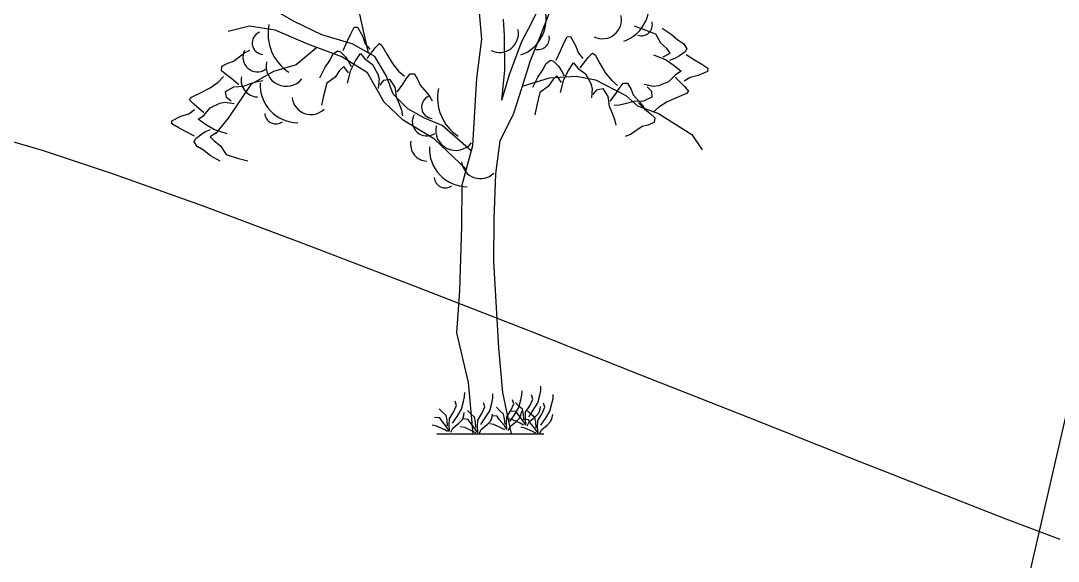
# Model space of a CAD drawing. Header units: millimetres. Extents: x 524954 to 526204, y 9523489 to 9524010.
# Drawn here: x 525815.69 to 525828.38, y 9523732.6 to 9523739.21 of the extents above; entities that cross this region are included whole.
import ezdxf

# ---------------------------------------------------------------- set-up
doc = ezdxf.new("R2010")
doc.units = ezdxf.units.MM
doc.linetypes.add('ACAD_ISO12W100', pattern=[21, 12, -3, 0, -3, 0, -3])
for name, color, linetype in [('Arbre', 34, 'ACAD_ISO12W100'), ('Cloture', 7, 'Continuous'), ('CN_01_00', 3, 'Continuous')]:
    doc.layers.add(name, color=color, linetype=linetype)
doc.linetypes.add('LIMITE1', pattern='A,6.35,-2.54,[133,ltypeshp.shx,S=2.54,R=0,X=-2.54,Y=0],-2.54,25.4', length=36.83)

# ---------------------------------------------------------------- blocks, each defined once
blk = doc.blocks.new('v088')
at = {"linetype": 'Continuous'}
for p, q in [((-0.107, 4.829), (-0.165, 5.487)), ((0.51, 5.041), (0.671, 5.368)), ((-1.559, 4.967), (-1.635, 5.301)), ((-2.4, 5.043), (-2.621, 5.169)), ((0.619, 4.888), (0.731, 5.176)), ((-2.946, 4.988), (-3.206, 4.92)), ((-2.634, 4.938), (-2.946, 4.988)), ((-2.061, 4.882), (-2.4, 5.043)), ((-1.492, 4.659), (-1.559, 4.967)), ((0.172, 4.872), (0.161, 5.071)), ((0.379, 4.79), (0.51, 5.041)), ((-2.233, 4.766), (-2.634, 4.938)), ((-1.692, 4.771), (-2.061, 4.882)), ((-0.166, 4.349), (-0.107, 4.829)), ((0.174, 4.45), (0.172, 4.872)), ((0.489, 4.568), (0.619, 4.888)), ((-2.123, 4.725), (-2.377, 4.514)), ((-1.819, 4.613), (-2.233, 4.766)), ((-1.415, 4.615), (-1.692, 4.771)), ((0.231, 4.395), (0.379, 4.79)), ((-1.504, 4.415), (-1.819, 4.613)), ((-1.273, 4.376), (-1.415, 4.615)), ((0.384, 4.23), (0.489, 4.568)), ((-2.377, 4.514), (-2.655, 4.434)), ((0.138, 4.082), (0.174, 4.45)), ((-2.655, 4.434), (-2.931, 4.273)), ((-1.298, 4.058), (-1.504, 4.415)), ((-1.188, 4.154), (-1.273, 4.376)), ((-0.217, 3.527), (-0.166, 4.349)), ((0.138, 4.082), (0.231, 4.395)), ((0.391, 4.253), (0.724, 4.355)), ((0.724, 4.355), (1.047, 4.375)), ((1.047, 4.375), (1.284, 4.33)), ((1.284, 4.33), (1.655, 4.138)), ((-2.931, 4.273), (-3.209, 3.863)), ((0.285, 3.923), (0.384, 4.23)), ((-1.01, 3.977), (-1.188, 4.154)), ((1.655, 4.138), (1.8, 4.011)), ((-1.069, 3.839), (-1.298, 4.058)), ((-0.808, 3.863), (-1.01, 3.977)), ((1.8, 4.011), (2.057, 3.917)), ((-3.209, 3.863), (-3.367, 3.667)), ((-0.685, 3.605), (-1.069, 3.839)), ((-0.589, 3.774), (-0.808, 3.863)), ((0.118, 3.584), (0.285, 3.923)), ((2.057, 3.917), (2.461, 3.664)), ((-0.234, 3.461), (-0.589, 3.774)), ((-0.294, 3.234), (-0.685, 3.605)), ((0.064, 3.179), (0.118, 3.584)), ((2.461, 3.664), (2.589, 3.474)), ((-0.344, 3.046), (-0.217, 3.527)), ((0.045, 2.625), (0.064, 3.179)), ((-0.352, 2.542), (-0.344, 3.046)), ((-0.373, 1.752), (-0.352, 2.542)), ((0.043, 2.109), (0.045, 2.625)), ((0.102, 1.053), (0.043, 2.109)), ((-0.412, 1.235), (-0.373, 1.752)), ((-0.268, 0.628), (-0.412, 1.235)), ((0.151, 0.506), (0.102, 1.053)), ((-0.213, 0), (-0.268, 0.628)), ((0.256, 0), (0.151, 0.506)), ((-0.654, 0), (0.654, 0))]:
    blk.add_line(p, q, dxfattribs=at)
at = {"color": 3, "linetype": 'Continuous'}
for p, q in [((-1.707, 4.895), (-1.667, 4.973)), ((-1.667, 4.973), (-1.628, 4.976)), ((-1.628, 4.976), (-1.564, 4.867)), ((1.872, 4.946), (1.762, 4.985)), ((2.099, 4.964), (2.211, 4.89)), ((-1.751, 4.8), (-1.707, 4.895)), ((-1.564, 4.867), (-1.531, 4.771)), ((0.899, 4.779), (0.939, 4.857)), ((0.939, 4.857), (0.978, 4.861)), ((0.978, 4.861), (1.042, 4.751)), ((2.022, 4.89), (1.872, 4.946)), ((2.083, 4.778), (2.022, 4.89)), ((2.211, 4.89), (2.293, 4.818)), ((-1.801, 4.689), (-1.751, 4.8)), ((-1.531, 4.771), (-1.475, 4.707)), ((-1.508, 4.592), (-1.411, 4.72)), ((-1.411, 4.72), (-1.359, 4.773)), ((-1.359, 4.773), (-1.327, 4.751)), ((-1.327, 4.751), (-1.268, 4.645)), ((0.855, 4.685), (0.899, 4.779)), ((1.042, 4.751), (1.075, 4.656)), ((2.157, 4.714), (2.083, 4.778)), ((2.199, 4.658), (2.157, 4.714)), ((2.293, 4.818), (2.365, 4.769)), ((2.365, 4.769), (2.4, 4.71)), ((2.4, 4.71), (2.383, 4.674)), ((-3.143, 4.557), (-3.01, 4.66)), ((-3.01, 4.66), (-2.944, 4.692)), ((-1.966, 4.567), (-1.926, 4.645)), ((-1.926, 4.645), (-1.871, 4.687)), ((-1.871, 4.687), (-1.833, 4.675)), ((-1.833, 4.675), (-1.774, 4.612)), ((-1.774, 4.612), (-1.736, 4.556)), ((-1.651, 4.561), (-1.591, 4.654)), ((-1.591, 4.654), (-1.539, 4.59)), ((-1.539, 4.59), (-1.443, 4.518)), ((-1.268, 4.645), (-1.199, 4.529)), ((0.68, 4.53), (0.735, 4.572)), ((0.735, 4.572), (0.773, 4.559)), ((0.805, 4.573), (0.855, 4.685)), ((1.075, 4.656), (1.131, 4.592)), ((1.098, 4.476), (1.195, 4.604)), ((1.195, 4.604), (1.247, 4.657)), ((1.247, 4.657), (1.279, 4.636)), ((1.279, 4.636), (1.338, 4.53)), ((1.992, 4.638), (2.142, 4.578)), ((2.113, 4.611), (2.199, 4.658)), ((2.142, 4.578), (2.247, 4.507)), ((2.253, 4.592), (2.189, 4.569)), ((2.313, 4.623), (2.253, 4.592)), ((2.383, 4.674), (2.313, 4.623)), ((2.393, 4.64), (2.497, 4.577)), ((2.497, 4.577), (2.585, 4.521)), ((-3.291, 4.441), (-3.287, 4.496)), ((-3.287, 4.496), (-3.21, 4.533)), ((-3.21, 4.533), (-3.143, 4.557)), ((-2.086, 4.357), (-2.027, 4.477)), ((-2.027, 4.477), (-1.966, 4.567)), ((-1.845, 4.445), (-1.9, 4.365)), ((-1.795, 4.494), (-1.845, 4.445)), ((-1.737, 4.415), (-1.795, 4.494)), ((-1.749, 4.291), (-1.708, 4.448)), ((-1.736, 4.556), (-1.705, 4.495)), ((-1.708, 4.448), (-1.651, 4.561)), ((-1.443, 4.518), (-1.378, 4.401)), ((-1.199, 4.529), (-1.123, 4.438)), ((0.579, 4.362), (0.64, 4.452)), ((0.64, 4.452), (0.68, 4.53)), ((0.773, 4.559), (0.832, 4.496)), ((0.832, 4.496), (0.87, 4.441)), ((0.898, 4.333), (0.955, 4.445)), ((0.955, 4.445), (1.015, 4.539)), ((1.015, 4.539), (1.067, 4.474)), ((1.067, 4.474), (1.163, 4.402)), ((1.338, 4.53), (1.407, 4.414)), ((2.247, 4.507), (2.332, 4.436)), ((2.585, 4.521), (2.658, 4.472)), ((2.658, 4.472), (2.656, 4.433)), ((-3.331, 4.304), (-3.266, 4.37)), ((-3.23, 4.39), (-3.291, 4.441)), ((-3.162, 4.341), (-3.23, 4.39)), ((-3.079, 4.271), (-3.162, 4.341)), ((-2.851, 4.312), (-2.783, 4.321)), ((-1.9, 4.365), (-2.003, 4.29)), ((-1.378, 4.401), (-1.363, 4.341)), ((-1.363, 4.341), (-1.372, 4.226)), ((-1.349, 4.266), (-1.305, 4.325)), ((-1.305, 4.325), (-1.233, 4.338)), ((-1.233, 4.338), (-1.171, 4.241)), ((-1.123, 4.438), (-1.052, 4.377)), ((-1.075, 4.271), (-1.03, 4.342)), ((-1.03, 4.342), (-0.984, 4.405)), ((-0.984, 4.405), (-0.928, 4.404)), ((-0.928, 4.404), (-0.887, 4.33)), ((-0.887, 4.33), (-0.859, 4.265)), ((0.52, 4.241), (0.579, 4.362)), ((0.761, 4.33), (0.706, 4.249)), ((0.811, 4.379), (0.761, 4.33)), ((0.869, 4.3), (0.811, 4.379)), ((0.857, 4.176), (0.898, 4.333)), ((0.87, 4.441), (0.901, 4.38)), ((1.163, 4.402), (1.228, 4.286)), ((1.407, 4.414), (1.483, 4.322)), ((1.483, 4.322), (1.554, 4.261)), ((2.262, 4.393), (2.179, 4.306)), ((2.26, 4.362), (2.375, 4.249)), ((2.332, 4.436), (2.262, 4.393)), ((2.441, 4.361), (2.371, 4.315)), ((2.54, 4.383), (2.441, 4.361)), ((2.656, 4.433), (2.54, 4.383)), ((-3.547, 4.171), (-3.427, 4.233)), ((-3.427, 4.233), (-3.331, 4.304)), ((-3.239, 4.188), (-3.137, 4.244)), ((-3.229, 4.115), (-3.239, 4.188)), ((-3.137, 4.244), (-3.019, 4.255)), ((-3.019, 4.255), (-2.933, 4.286)), ((-2.933, 4.286), (-2.851, 4.312)), ((-2.003, 4.29), (-2.04, 4.134)), ((-1.171, 4.241), (-1.153, 4.123)), ((-1.141, 4.184), (-1.075, 4.271)), ((-0.859, 4.265), (-0.748, 4.137)), ((0.706, 4.249), (0.603, 4.175)), ((1.228, 4.286), (1.243, 4.226)), ((1.243, 4.226), (1.234, 4.11)), ((1.258, 4.15), (1.301, 4.209)), ((1.301, 4.209), (1.373, 4.223)), ((1.373, 4.223), (1.435, 4.125)), ((1.531, 4.155), (1.576, 4.226)), ((1.576, 4.226), (1.623, 4.29)), ((1.623, 4.29), (1.678, 4.289)), ((1.678, 4.289), (1.719, 4.214)), ((1.719, 4.214), (1.747, 4.149)), ((1.994, 4.248), (1.88, 4.272)), ((1.917, 4.244), (1.97, 4.193)), ((1.97, 4.193), (1.975, 4.12)), ((2.055, 4.256), (1.994, 4.248)), ((2.179, 4.306), (2.055, 4.256)), ((2.375, 4.249), (2.421, 4.191)), ((2.421, 4.191), (2.396, 4.162)), ((-3.679, 4.087), (-3.656, 4.117)), ((-3.629, 4.032), (-3.679, 4.087)), ((-3.656, 4.117), (-3.547, 4.171)), ((-3.172, 4.068), (-3.229, 4.115)), ((-2.04, 4.134), (-2.065, 4.02)), ((-1.153, 4.123), (-1.118, 4.039)), ((-0.748, 4.137), (-0.713, 4.073)), ((0.603, 4.175), (0.566, 4.019)), ((1.435, 4.125), (1.453, 4.007)), ((1.465, 4.068), (1.531, 4.155)), ((1.751, 4.067), (1.664, 4.043)), ((1.747, 4.149), (1.858, 4.021)), ((1.87, 4.071), (1.751, 4.067)), ((1.975, 4.12), (1.87, 4.071)), ((2.16, 4.062), (2.059, 3.998)), ((2.283, 4.116), (2.16, 4.062)), ((2.396, 4.162), (2.283, 4.116)), ((-3.688, 3.915), (-3.621, 3.967)), ((-3.507, 3.927), (-3.629, 4.032)), ((-3.507, 3.896), (-3.43, 3.988)), ((-3.43, 3.988), (-3.309, 4.046)), ((-3.309, 4.046), (-3.249, 4.058)), ((-3.249, 4.058), (-3.134, 4.042)), ((-1.118, 4.039), (-1.087, 3.959)), ((-1.087, 3.959), (-1.074, 3.891)), ((0.566, 4.019), (0.541, 3.904)), ((1.453, 4.007), (1.488, 3.924)), ((1.58, 4.022), (1.511, 4.017)), ((1.664, 4.043), (1.58, 4.022)), ((1.81, 4.048), (1.888, 3.972)), ((1.858, 4.021), (1.893, 3.958)), ((1.888, 3.972), (1.953, 3.918)), ((2.059, 3.998), (1.99, 3.936)), ((-3.898, 3.83), (-3.785, 3.887)), ((-3.897, 3.791), (-3.898, 3.83)), ((-3.785, 3.887), (-3.688, 3.915)), ((-3.574, 3.849), (-3.507, 3.896)), ((-3.484, 3.783), (-3.574, 3.849)), ((1.488, 3.924), (1.519, 3.844)), ((1.519, 3.844), (1.532, 3.776)), ((2.002, 3.81), (1.923, 3.778)), ((1.953, 3.918), (2.01, 3.864)), ((2.01, 3.864), (2.002, 3.81)), ((-3.821, 3.747), (-3.897, 3.791)), ((-3.729, 3.697), (-3.821, 3.747)), ((-3.621, 3.641), (-3.729, 3.697)), ((-3.542, 3.663), (-3.485, 3.698)), ((-3.485, 3.698), (-3.422, 3.725)), ((-3.375, 3.72), (-3.484, 3.783)), ((-3.344, 3.689), (-3.426, 3.635)), ((-3.221, 3.67), (-3.375, 3.72)), ((1.855, 3.758), (1.714, 3.664)), ((1.923, 3.778), (1.855, 3.758)), ((-3.623, 3.571), (-3.609, 3.608)), ((-3.585, 3.514), (-3.623, 3.571)), ((-3.609, 3.608), (-3.542, 3.663)), ((-3.426, 3.635), (-3.38, 3.583)), ((-3.38, 3.583), (-3.303, 3.524)), ((1.714, 3.664), (1.647, 3.637)), ((-3.509, 3.469), (-3.585, 3.514)), ((-3.423, 3.403), (-3.509, 3.469)), ((-3.303, 3.524), (-3.234, 3.416)), ((-3.306, 3.337), (-3.423, 3.403)), ((-3.234, 3.416), (-3.081, 3.37)), ((-3.081, 3.37), (-2.968, 3.339)), ((0.385, 0.474), (0.387, 0.526)), ((0.603, 0.474), (0.615, 0.531)), ((0.615, 0.531), (0.618, 0.584)), ((-0.416, 0.349), (-0.433, 0.399)), ((-0.353, 0.303), (-0.329, 0.397)), ((-0.329, 0.397), (-0.317, 0.454)), ((-0.317, 0.454), (-0.315, 0.507)), ((0.017, 0.377), (0.029, 0.435)), ((0.029, 0.435), (0.031, 0.488)), ((0.286, 0.368), (0.269, 0.418)), ((0.346, 0.341), (0.305, 0.385)), ((0.349, 0.322), (0.373, 0.416)), ((0.373, 0.416), (0.385, 0.474)), ((0.481, 0.344), (0.517, 0.426)), ((0.517, 0.426), (0.5, 0.476)), ((0.579, 0.38), (0.603, 0.474)), ((0.752, 0.373), (0.765, 0.43)), ((0.765, 0.43), (0.767, 0.483)), ((-0.587, 0.264), (-0.627, 0.308)), ((-0.541, 0.224), (-0.587, 0.264)), ((-0.502, 0.188), (-0.452, 0.267)), ((-0.452, 0.267), (-0.416, 0.349)), ((-0.409, 0.214), (-0.353, 0.303)), ((-0.327, 0.226), (-0.32, 0.26)), ((-0.24, 0.245), (-0.281, 0.288)), ((-0.106, 0.248), (-0.07, 0.329)), ((-0.07, 0.329), (-0.087, 0.38)), ((-0.063, 0.195), (-0.007, 0.284)), ((-0.007, 0.284), (0.017, 0.377)), ((0.115, 0.284), (0.075, 0.327)), ((0.161, 0.243), (0.115, 0.284)), ((0.2, 0.207), (0.25, 0.286)), ((0.25, 0.286), (0.286, 0.368)), ((0.315, 0.274), (0.25, 0.279)), ((0.293, 0.233), (0.349, 0.322)), ((0.337, 0.236), (0.315, 0.274)), ((0.392, 0.301), (0.346, 0.341)), ((0.375, 0.245), (0.382, 0.279)), ((0.404, 0.243), (0.392, 0.301)), ((0.428, 0.183), (0.43, 0.264)), ((0.43, 0.264), (0.481, 0.344)), ((0.495, 0.24), (0.454, 0.284)), ((0.469, 0.209), (0.524, 0.291)), ((0.524, 0.291), (0.579, 0.38)), ((0.546, 0.209), (0.591, 0.255)), ((0.591, 0.255), (0.606, 0.303)), ((0.606, 0.303), (0.613, 0.337)), ((0.63, 0.243), (0.666, 0.325)), ((0.666, 0.325), (0.649, 0.375)), ((0.673, 0.19), (0.728, 0.279)), ((0.728, 0.279), (0.752, 0.373)), ((-0.618, 0.197), (-0.683, 0.202)), ((-0.596, 0.159), (-0.618, 0.197)), ((-0.536, 0.087), (-0.596, 0.159)), ((-0.529, 0.166), (-0.541, 0.224)), ((-0.524, 0.099), (-0.529, 0.166)), ((-0.505, 0.106), (-0.502, 0.188)), ((-0.464, 0.132), (-0.409, 0.214)), ((-0.459, 0.072), (-0.387, 0.132)), ((-0.387, 0.132), (-0.341, 0.178)), ((-0.341, 0.178), (-0.327, 0.226)), ((-0.272, 0.178), (-0.337, 0.183)), ((-0.25, 0.139), (-0.272, 0.178)), ((-0.19, 0.067), (-0.25, 0.139)), ((-0.195, 0.204), (-0.24, 0.245)), ((-0.183, 0.147), (-0.195, 0.204)), ((-0.178, 0.079), (-0.183, 0.147)), ((-0.159, 0.087), (-0.156, 0.168)), ((-0.156, 0.168), (-0.106, 0.248)), ((-0.118, 0.113), (-0.063, 0.195)), ((-0.041, 0.113), (0.005, 0.159)), ((0.005, 0.159), (0.019, 0.207)), ((0.019, 0.207), (0.026, 0.24)), ((0.084, 0.216), (0.019, 0.221)), ((0.106, 0.178), (0.084, 0.216)), ((0.166, 0.106), (0.106, 0.178)), ((0.173, 0.185), (0.161, 0.243)), ((0.178, 0.118), (0.173, 0.185)), ((0.197, 0.125), (0.2, 0.207)), ((0.272, 0.173), (0.221, 0.183)), ((0.238, 0.151), (0.293, 0.233)), ((0.243, 0.091), (0.315, 0.151)), ((0.365, 0.13), (0.272, 0.173)), ((0.315, 0.151), (0.361, 0.197)), ((0.397, 0.163), (0.337, 0.236)), ((0.361, 0.197), (0.375, 0.245)), ((0.406, 0.108), (0.365, 0.13)), ((0.433, 0.108), (0.397, 0.163)), ((0.464, 0.173), (0.399, 0.178)), ((0.409, 0.175), (0.404, 0.243)), ((0.433, 0.113), (0.428, 0.183)), ((0.45, 0.099), (0.474, 0.149)), ((0.486, 0.135), (0.464, 0.173)), ((0.474, 0.149), (0.546, 0.209)), ((0.546, 0.063), (0.486, 0.135)), ((0.541, 0.2), (0.495, 0.24)), ((0.553, 0.142), (0.541, 0.2)), ((0.558, 0.075), (0.553, 0.142)), ((0.577, 0.082), (0.579, 0.163)), ((0.579, 0.163), (0.63, 0.243)), ((0.618, 0.108), (0.673, 0.19)), ((0.695, 0.108), (0.74, 0.154)), ((0.74, 0.154), (0.755, 0.202)), ((0.755, 0.202), (0.762, 0.236)), ((-0.661, 0.096), (-0.712, 0.106)), ((-0.567, 0.053), (-0.661, 0.096)), ((-0.527, 0.031), (-0.567, 0.053)), ((-0.5, 0.031), (-0.536, 0.087)), ((-0.5, 0.036), (-0.505, 0.106)), ((-0.483, 0.022), (-0.459, 0.072)), ((-0.315, 0.077), (-0.365, 0.087)), ((-0.221, 0.034), (-0.315, 0.077)), ((-0.18, 0.012), (-0.221, 0.034)), ((-0.154, 0.012), (-0.19, 0.067)), ((-0.154, 0.017), (-0.159, 0.087)), ((-0.137, 0.002), (-0.113, 0.053)), ((-0.113, 0.053), (-0.041, 0.113)), ((0.041, 0.115), (-0.01, 0.125)), ((0.135, 0.072), (0.041, 0.115)), ((0.175, 0.05), (0.135, 0.072)), ((0.202, 0.05), (0.166, 0.106)), ((0.202, 0.055), (0.197, 0.125)), ((0.219, 0.041), (0.243, 0.091)), ((0.421, 0.072), (0.37, 0.082)), ((0.514, 0.029), (0.421, 0.072)), ((0.555, 0.007), (0.514, 0.029)), ((0.582, 0.007), (0.546, 0.063)), ((0.582, 0.012), (0.577, 0.082)), ((0.599, -0.002), (0.623, 0.048)), ((0.623, 0.048), (0.695, 0.108))]:
    blk.add_line(p, q, dxfattribs=at)
for centre, major_axis, start_param, end_param in [((1.475, 5.243), (0.33, 0.33), 4.265936, 5.872819), ((0.215, 5.075), (-0.33, 0.33), 2.69514, 4.302022), ((1.37, 5.065), (-0.164, 0.164), 1.908121, 4.146545), ((-2.155, 4.896), (-0.4, 0.4), 0.587708, 1.773422), ((1.844, 5.006), (-0.0964, 0.0964), 2.051824, 4.174223), ((-2.774, 4.781), (-0.099, 0.099), -0.421529, 2.292047), ((0.11, 4.897), (-0.164, 0.164), 1.908121, 4.146545), ((0.584, 4.837), (0.0964, 0.0964), 3.62262, 5.745019), ((-2.851, 4.605), (-0.125, 0.125), 0.293965, 2.957824), ((-2.497, 4.497), (0.174, 0.174), 2.133893, 4.816631), ((-2.844, 4.326), (-0.145, 0.145), 0.590553, 2.325666), ((-2.352, 4.272), (0.33, 0.33), 2.307735, 3.914618), ((-0.082, 4.112), (0.4, 0.4), 2.158504, 3.344219), ((-2.195, 4.138), (0.164, 0.164), 2.463212, 4.701636), ((-0.702, 3.998), (0.099, 0.099), 1.149268, 3.862844), ((-2.625, 3.929), (0.0964, 0.0964), 2.435534, 4.557933), ((-0.779, 3.821), (0.125, 0.125), 1.864761, 4.52862), ((-0.424, 3.713), (0.174, 0.174), 2.133893, 4.816631), ((-0.772, 3.542), (-0.145, 0.145), 0.590553, 2.325666), ((-0.28, 3.489), (0.33, 0.33), 2.307735, 3.914618), ((-0.123, 3.354), (0.164, 0.164), 2.463212, 4.701636), ((-0.553, 3.145), (0.0964, 0.0964), 2.435534, 4.557933)]:
    blk.add_ellipse(centre, major_axis=major_axis, ratio=1, start_param=start_param, end_param=end_param, dxfattribs=at)

msp = doc.modelspace()

# ---------------------------------------------------------------- linework, layer by layer
at = {"layer": 'Cloture', "linetype": 'LIMITE1', "ltscale": 0.1, "flags": 128}
msp.add_lwpolyline([(525830.481, 9523743.136), (525825.293, 9523720.582)], dxfattribs=at)
at = {"layer": 'CN_01_00', "elevation": 281, "flags": 128}
msp.add_lwpolyline([(525815.231, 9523737.832), (525815.949, 9523737.623), (525816.83, 9523737.331), (525817.908, 9523736.945), (525819.144, 9523736.483), (525820.486, 9523735.968), (525821.879, 9523735.425), (525823.269, 9523734.877), (525824.603, 9523734.349), (525825.825, 9523733.865), (525826.882, 9523733.448), (525827.734, 9523733.116), (525828.394, 9523732.865)], dxfattribs=at)

# ---------------------------------------------------------------- block references
at = {"layer": 'Arbre'}
msp.add_blockref('v088', (525821.432, 9523734.153), dxfattribs=at)

doc.saveas('drawing.dxf')
